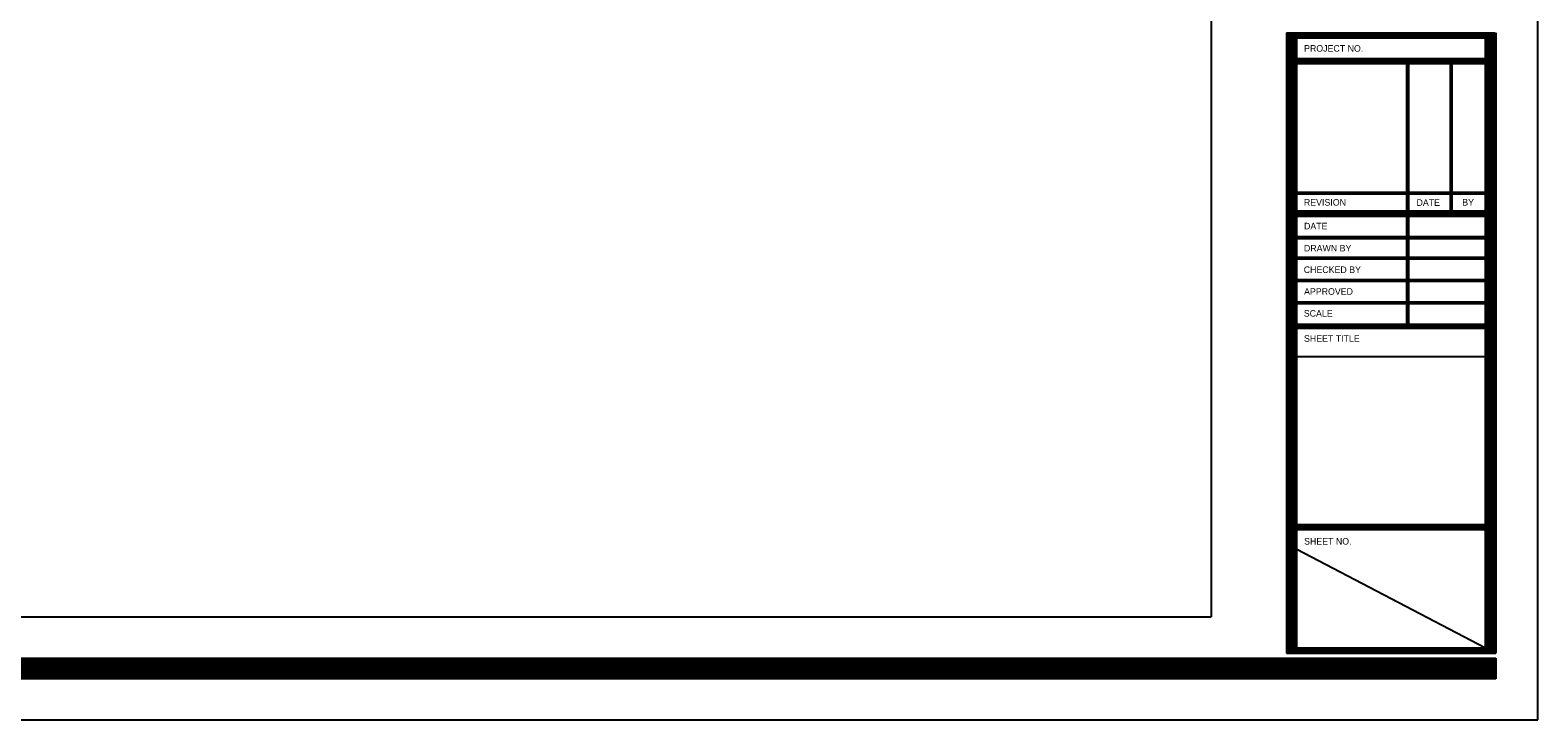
# Model space of a CAD drawing. Extents: x 21477463 to 21479063, y 21473423 to 21474473.
# Drawn here: x 21478263 to 21479063, y 21473423 to 21473789 of the extents above; entities that cross this region are included whole.
import ezdxf

# ---------------------------------------------------------------- set-up
doc = ezdxf.new("R2010")
doc.units = 0
doc.layers.add('Level 57', color=7, linetype='Continuous')
doc.layers.add('Level 58', color=7, linetype='Continuous')

msp = doc.modelspace()

# ---------------------------------------------------------------- linework, layer by layer
at = {"layer": 'Level 57'}
for p, q in [((21479063.26, 21473423.03), (21479063.26, 21474473.03)), ((21478929.89, 21473787.61), (21479040.57, 21473787.61)), ((21478929.89, 21473787.61), (21478929.89, 21473458.48)), ((21478930.36, 21473563.04), (21478930.36, 21473787.61)), ((21478930.82, 21473563.04), (21478930.82, 21473787.61)), ((21478931.29, 21473563.04), (21478931.29, 21473787.61)), ((21478931.75, 21473563.04), (21478931.75, 21473787.61)), ((21478932.21, 21473563.04), (21478932.21, 21473787.61)), ((21478932.67, 21473563.04), (21478932.67, 21473787.61)), ((21478933.14, 21473563.04), (21478933.14, 21473787.61)), ((21478933.6, 21473563.04), (21478933.6, 21473787.61)), ((21478934.06, 21473563.04), (21478934.06, 21473787.61)), ((21478934.53, 21473563.04), (21478934.53, 21473787.61)), ((21478934.99, 21473563.04), (21478934.99, 21473787.61)), ((21478935.45, 21473565.77), (21478935.45, 21473787.61)), ((21478935.45, 21473787.15), (21479035.48, 21473787.15)), ((21478935.45, 21473786.7), (21479035.48, 21473786.7)), ((21478935.45, 21473786.25), (21479035.48, 21473786.25)), ((21478935.45, 21473785.79), (21479035.48, 21473785.79)), ((21478935.45, 21473785.34), (21479035.48, 21473785.34)), ((21478935.45, 21473784.88), (21479035.48, 21473784.88)), ((21479035.48, 21473565.77), (21479035.48, 21473787.61)), ((21479035.94, 21473563.04), (21479035.94, 21473787.61)), ((21479036.4, 21473563.04), (21479036.4, 21473787.61)), ((21479036.87, 21473563.04), (21479036.87, 21473787.61)), ((21479037.33, 21473563.04), (21479037.33, 21473787.61)), ((21479037.79, 21473563.04), (21479037.79, 21473787.61)), ((21479038.25, 21473563.04), (21479038.25, 21473787.61)), ((21479038.72, 21473563.04), (21479038.72, 21473787.61)), ((21479039.18, 21473563.04), (21479039.18, 21473787.61)), ((21479039.65, 21473563.04), (21479039.65, 21473787.61)), ((21479040.11, 21473563.04), (21479040.11, 21473787.61)), ((21479040.57, 21473458.48), (21479040.57, 21473787.61)), ((21479041.03, 21473787.61), (21479041.03, 21473458.48)), ((21478935.45, 21473773.97), (21479035.48, 21473773.97)), ((21478935.45, 21473773.51), (21479035.48, 21473773.51)), ((21478935.45, 21473773.06), (21479035.48, 21473773.06)), ((21478935.45, 21473772.61), (21479035.48, 21473772.61)), ((21478935.45, 21473772.15), (21479035.48, 21473772.15)), ((21478935.45, 21473771.7), (21479035.48, 21473771.7)), ((21478935.45, 21473771.24), (21479035.48, 21473771.24)), ((21478993.8, 21473633.05), (21478993.8, 21473771.24)), ((21478994.26, 21473633.05), (21478994.26, 21473771.24)), ((21478994.73, 21473633.05), (21478994.73, 21473771.24)), ((21479016.95, 21473693.05), (21479016.95, 21473771.24)), ((21479017.42, 21473693.05), (21479017.42, 21473771.24)), ((21479017.88, 21473693.05), (21479017.88, 21473771.24)), ((21478935.45, 21473703.06), (21479035.48, 21473703.06)), ((21478935.45, 21473702.6), (21479035.48, 21473702.6)), ((21478935.45, 21473702.15), (21479035.48, 21473702.15)), ((21478935.45, 21473693.05), (21479035.48, 21473693.05)), ((21478935.45, 21473692.6), (21479035.48, 21473692.6)), ((21478935.45, 21473692.14), (21479035.48, 21473692.14)), ((21478935.45, 21473691.69), (21479035.48, 21473691.69)), ((21478935.45, 21473691.23), (21479035.48, 21473691.23)), ((21478935.45, 21473690.78), (21479035.48, 21473690.78)), ((21478935.45, 21473690.32), (21479035.48, 21473690.32)), ((21478935.45, 21473679.42), (21479035.48, 21473679.42)), ((21478935.45, 21473678.96), (21479035.48, 21473678.96)), ((21478935.45, 21473678.51), (21479035.48, 21473678.51)), ((21478935.45, 21473668.51), (21479035.48, 21473668.51)), ((21478935.45, 21473668.05), (21479035.48, 21473668.05)), ((21478935.45, 21473667.6), (21479035.48, 21473667.6)), ((21478935.45, 21473656.69), (21479035.48, 21473656.69)), ((21478935.45, 21473656.23), (21479035.48, 21473656.23)), ((21478935.45, 21473655.77), (21479035.48, 21473655.77)), ((21478935.45, 21473644.87), (21479035.48, 21473644.87)), ((21478935.45, 21473644.41), (21479035.48, 21473644.41)), ((21478935.45, 21473643.96), (21479035.48, 21473643.96)), ((21478935.45, 21473633.05), (21479035.48, 21473633.05)), ((21478935.45, 21473632.59), (21479035.48, 21473632.59)), ((21478935.45, 21473632.14), (21479035.48, 21473632.14)), ((21478935.45, 21473631.68), (21479035.48, 21473631.68)), ((21478935.45, 21473631.23), (21479035.48, 21473631.23)), ((21478935.45, 21473630.78), (21479035.48, 21473630.78)), ((21478930.36, 21473458.48), (21478930.36, 21473563.04)), ((21478930.82, 21473458.48), (21478930.82, 21473563.04)), ((21478931.29, 21473458.48), (21478931.29, 21473563.04)), ((21478931.75, 21473458.48), (21478931.75, 21473563.04)), ((21478932.21, 21473458.48), (21478932.21, 21473563.04)), ((21478932.67, 21473458.48), (21478932.67, 21473563.04)), ((21478933.14, 21473458.48), (21478933.14, 21473563.04)), ((21478933.6, 21473458.48), (21478933.6, 21473563.04)), ((21478934.06, 21473458.48), (21478934.06, 21473563.04)), ((21478934.53, 21473458.48), (21478934.53, 21473563.04)), ((21478934.99, 21473458.48), (21478934.99, 21473563.04)), ((21478935.45, 21473458.48), (21478935.45, 21473565.77)), ((21479035.48, 21473458.48), (21479035.48, 21473565.77)), ((21479035.94, 21473458.48), (21479035.94, 21473563.04)), ((21479036.4, 21473458.48), (21479036.4, 21473563.04)), ((21479036.87, 21473458.48), (21479036.87, 21473563.04)), ((21479037.33, 21473458.48), (21479037.33, 21473563.04)), ((21479037.79, 21473458.48), (21479037.79, 21473563.04)), ((21479038.25, 21473458.48), (21479038.25, 21473563.04)), ((21479038.72, 21473458.48), (21479038.72, 21473563.04)), ((21479039.18, 21473458.48), (21479039.18, 21473563.04)), ((21479039.65, 21473458.48), (21479039.65, 21473563.04)), ((21479040.11, 21473458.48), (21479040.11, 21473563.04)), ((21479040.57, 21473458.48), (21479040.57, 21473563.04)), ((21479035.48, 21473458.48), (21479035.48, 21473557.59)), ((21478935.45, 21473526.67), (21479035.48, 21473526.67)), ((21478935.45, 21473526.22), (21479035.48, 21473526.22)), ((21478935.45, 21473525.76), (21479035.48, 21473525.76)), ((21478935.45, 21473525.31), (21479035.48, 21473525.31)), ((21478935.45, 21473524.85), (21479035.48, 21473524.85)), ((21478935.45, 21473524.4), (21479035.48, 21473524.4)), ((21478935.45, 21473523.94), (21479035.48, 21473523.94)), ((21478929.89, 21473458.48), (21479041.03, 21473458.48)), ((21478935.45, 21473461.21), (21479035.48, 21473461.21)), ((21478935.45, 21473460.76), (21479035.48, 21473460.76)), ((21478935.45, 21473460.3), (21479035.48, 21473460.3)), ((21478935.45, 21473459.85), (21479035.48, 21473459.85)), ((21478935.45, 21473459.39), (21479035.48, 21473459.39)), ((21478935.45, 21473458.94), (21479035.48, 21473458.94)), ((21477536.04, 21473455.75), (21479041.03, 21473455.75)), ((21477536.04, 21473455.3), (21479041.03, 21473455.3)), ((21477536.04, 21473454.85), (21479041.03, 21473454.85)), ((21477536.04, 21473454.39), (21479041.03, 21473454.39)), ((21477536.04, 21473453.94), (21479041.03, 21473453.94)), ((21477536.04, 21473453.48), (21479041.03, 21473453.48)), ((21477536.04, 21473453.03), (21479041.03, 21473453.03)), ((21477536.04, 21473452.57), (21479041.03, 21473452.57)), ((21477536.04, 21473452.12), (21479041.03, 21473452.12)), ((21477536.04, 21473451.66), (21479041.03, 21473451.66)), ((21477536.04, 21473451.21), (21479041.03, 21473451.21)), ((21477536.04, 21473450.76), (21479041.03, 21473450.76)), ((21477536.04, 21473450.3), (21479041.03, 21473450.3)), ((21477536.04, 21473449.85), (21479041.03, 21473449.85)), ((21477536.04, 21473449.39), (21479041.03, 21473449.39)), ((21477536.04, 21473448.94), (21479041.03, 21473448.94)), ((21477536.04, 21473448.48), (21479041.03, 21473448.48)), ((21477536.04, 21473448.03), (21479041.03, 21473448.03)), ((21479041.03, 21473455.75), (21479041.03, 21473444.85)), ((21477536.04, 21473447.57), (21479041.03, 21473447.57)), ((21477536.04, 21473447.12), (21479041.03, 21473447.12)), ((21477536.04, 21473446.66), (21479041.03, 21473446.66)), ((21477536.04, 21473446.21), (21479041.03, 21473446.21)), ((21477536.04, 21473445.76), (21479041.03, 21473445.76)), ((21477536.04, 21473445.3), (21479041.03, 21473445.3)), ((21479041.03, 21473444.85), (21477536.04, 21473444.85)), ((21477463.26, 21473423.03), (21479063.26, 21473423.03))]:
    msp.add_line(p, q, dxfattribs=at)
at = {"layer": 'Level 58'}
for p, q in [((21478889.89, 21474415.8), (21478889.89, 21473477.63)), ((21478935.45, 21473615.82), (21479035.48, 21473615.82)), ((21478935.45, 21473513.65), (21479035.48, 21473461.21)), ((21477563.81, 21473477.63), (21478889.89, 21473477.63))]:
    msp.add_line(p, q, dxfattribs=at)

# ---------------------------------------------------------------- texts
at = {"layer": 'Level 57'}
for s, height, p in [('PROJECT NO.', 3.4912, (21478939.23, 21473777.54)), ('REVISION', 3.491, (21478939.14, 21473695.85)), ('DATE', 3.491, (21478998.88, 21473695.75)), ('BY', 3.491, (21479023.16, 21473695.89)), ('DATE', 3.491, (21478939.19, 21473683.26)), ('DRAWN BY', 3.491, (21478939.15, 21473671.55)), ('CHECKED BY', 3.491, (21478939.04, 21473660.12)), ('APPROVED', 3.491, (21478939.22, 21473648.57)), ('SCALE', 3.491, (21478939.08, 21473636.95)), ('SHEET TITLE', 3.4912, (21478939.17, 21473623.61)), ('SHEET NO.', 3.491, (21478939.23, 21473516.02))]:
    msp.add_text(s, height=height, dxfattribs=at).set_placement(p)

doc.saveas('drawing.dxf')
